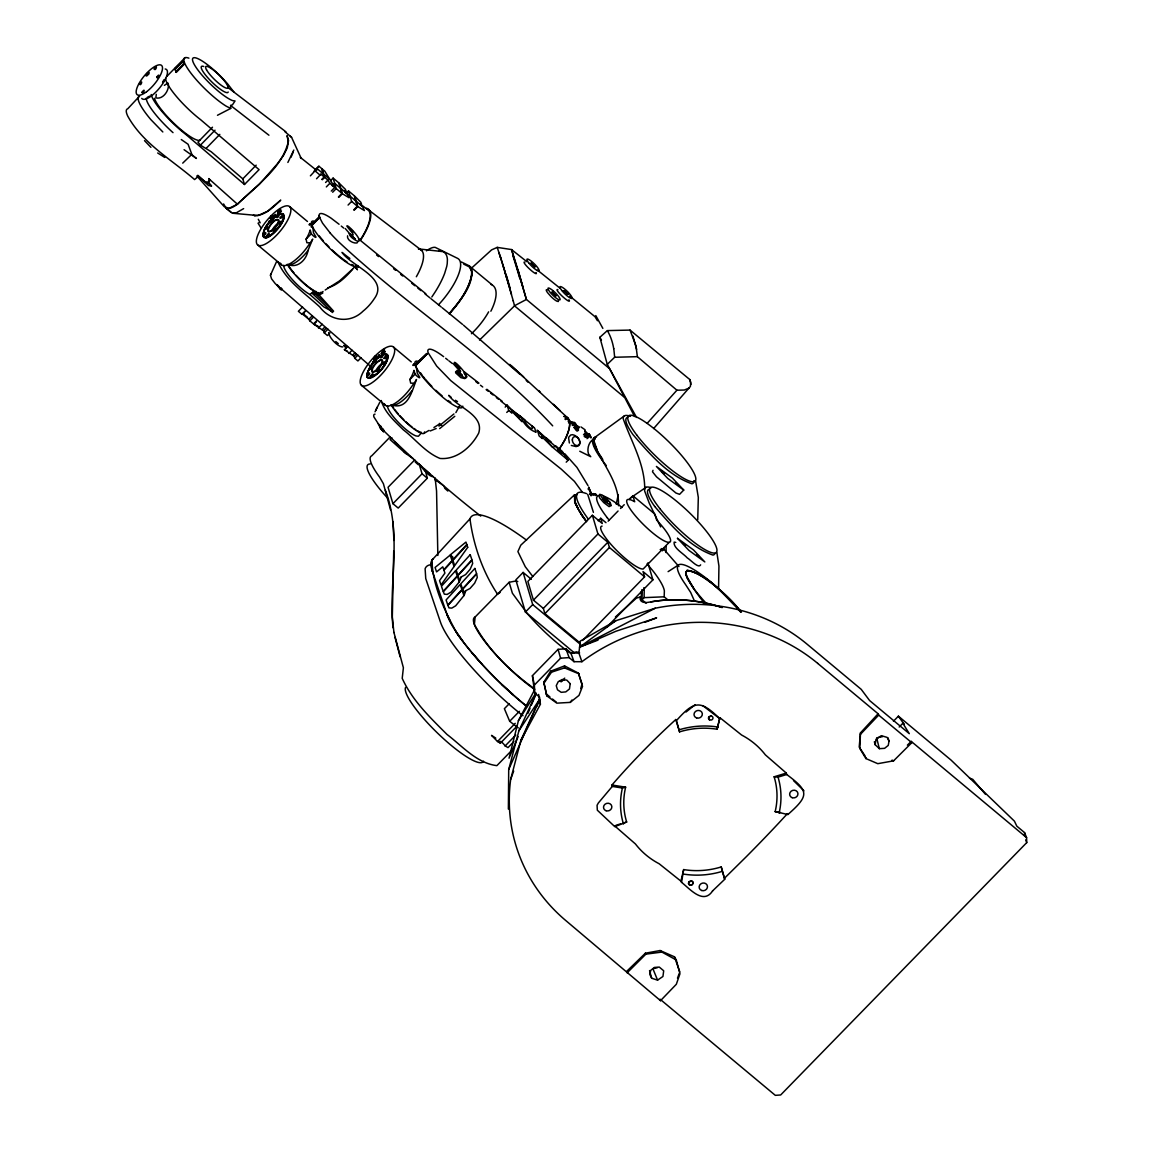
<?xml version="1.0" encoding="UTF-8"?>
<svg xmlns="http://www.w3.org/2000/svg" width="1153" height="1153" viewBox="0 0 1153 1153"><rect width="100%" height="100%" fill="white"/><g stroke="black" fill="none" stroke-linecap="round" stroke-linejoin="round"><path stroke-width="1.5" d="M573.963 427.576L575.967 428.181L575.39 428.757L574.425 427.1M578.302 509.006L574.871 501.339L574.9 496.006A66.139 13.764 44.3 0 1 577.076 494.478M393.894 540.454L393.014 521.588M374.711 356.594L374.711 356.407A24.948 8.532 -50.2 0 1 393.577 355.845A24.948 8.532 -50.2 0 1 364.117 386.053A24.948 8.532 -50.2 0 1 374.408 356.724C380.101 353.582 369.969 361.48 374.941 357.416M508.372 809.089L508.704 769.57L518.908 730.757L536.174 693.357M666.045 552.546L666.117 546.479M272.396 215.741L269.701 218.292L271.618 218.811L272.281 215.64L271.604 218.364C268.851 227.472 275.639 217.6 271.733 219.978A15.234 5.217 -50.2 0 0 266.199 227.083M575.39 428.757L575.895 427.244C580.564 431.049 576.399 431.698 574.425 427.763M546.825 695.85L543.798 682.201L550.529 671.233L564.566 665.901L578.417 673.15L582.524 686.424L578.993 695.403L570.202 702.393L556.798 703.157L546.825 695.85L543.798 682.201M270.825 216.288L271.056 217.11L270.897 216.015A24.948 8.532 -50.2 0 1 289.763 215.438A24.948 8.532 -50.2 0 1 260.304 245.661A24.948 8.532 -50.2 0 1 270.609 216.317L270.897 216.015M459.355 406.274L455.882 412.587M668.264 600.223L664.171 596.807L664.373 590.869A54.566 11.357 44.3 0 0 661.894 584.225A52.116 10.853 44.3 0 0 653.232 571.254L647.049 563.831M907.382 745.126L911.216 741.379L911.778 742.705L893.589 760.836L877.793 763.675L865.86 758.544L859.835 748.47L860.484 732.861L878.11 713.779L817.693 663.379M393.721 551.163L392.308 617.331L393.951 632.593M280.438 209.37L278.536 211.878L280.554 209.471L278.349 211.013L277.556 213.91L279.747 212.44L279.948 210.711L278.493 211.835L280.006 210.754L280.02 211.936M379.596 360.572L381.874 360.024L382.565 361.566A7.624 2.609 -50.2 0 1 381.412 364.679M712.626 890.88C703.344 905.177 689.653 888.632 681.553 882.348L683.657 869.578A77.121 70.679 -16.6 0 0 721.23 866.941L724.704 879.307L712.482 891.01M543.784 683.498L551.509 672.17L564.494 667.904L564.566 665.901M279.487 211.633L278.363 213.118L279.257 211.489M383.3 352.04L382.205 353.567L383.185 351.924M383.243 353.25C384.943 346.75 382.652 355.528 381.283 353.697C390.507 341.173 376.483 358.669 383.257 353.121M279.343 214.083C271.431 218.666 263.129 226.579 263.187 236.221L263.979 237.042C271.416 237.244 276.461 229.418 280.482 224.057A14.412 4.929 -50.2 0 0 283.321 217.672L282.889 214.098C275.293 212.311 256.773 232.632 265.81 237.792C272.252 237.403 292.415 214.559 280.064 213.809M697.738 519.758L698.314 497.447L695.619 481.075M718.564 589.01L718.939 566.051L716.878 552.575M641.356 591.475L641.27 598.003L640.102 597.038L636.398 598.119L615.399 616.999M688.644 882.506L688.557 883.501A2.306 2.119 -16.6 0 0 690.561 885.187L692.449 884.452L693.039 882.636A2.306 2.119 -16.6 0 0 690.978 880.95L689.148 881.699L688.543 883.4A2.292 2.104 -16.6 0 0 692.449 884.452M860.484 732.861L859.201 747.058L865.154 756.08M380.85 427.417L379.741 425.371M587.425 435.128C588.65 433.197 591.417 437.967 588.52 436.036M517.783 581.53L516.14 580.939L509.136 582.279L475.151 616.985L474.387 624.436C488.656 650.407 510.577 671.695 534.531 688.788M817.765 663.436A183.99 168.597 -16.6 0 0 581.905 661.707L578.907 653.117L580.276 641.097L615.918 620.674L655.279 608.207A178.456 163.539 -16.6 0 1 807.042 644.152L861.233 689.364L869.621 700.563L909.313 733.683L902.842 723.262L899.181 727.024M603.552 498.211L604.057 499.825L605.901 499.451L607.559 501.526L603.552 498.211L602.543 499.09M875.213 744.752L875.949 739.347L881.31 735.686L887.161 737.401L889.021 741.163L888.242 745.414L884.582 748.34L879.335 748.672L875.213 744.752L874.349 741.739M610.413 505.85L609.101 506.628L603.797 502.636L599.632 497.909L598.811 495.286L596.778 496.972A49.968 10.377 44.3 0 0 607.4 517.913M387.812 357.214C386.183 374.004 352.602 391.112 373.947 361.956M618.239 494.695L616.264 504.221M683.743 490.054L672.401 478.063L656.403 466.446L667.746 478.437L683.743 490.054L679.578 494.334L675.975 493.037L656.518 476.823L652.483 471.779L653.016 470.309M681.553 882.348L680.933 881.151L683.657 869.578M611.955 785.006L625.632 787.182A77.121 70.679 -16.6 0 0 626.67 822.031L614.794 826.643L597.326 810.199L597.067 805.298L598.335 803.007L612.286 786.418L611.955 785.006A761.6 697.911 -16.6 0 1 675.802 719.515L679.564 731.867A77.121 70.679 -16.6 0 1 717.137 729.244L719.861 717.656L741.624 735.037A79.485 72.841 -16.6 0 1 765.361 754.855L786.303 773.086L786.706 774.499C808.685 790.9 809.766 795.296 787.888 814.522L775.162 811.626A77.121 70.679 -16.6 0 0 774.124 776.791L786.303 773.086M717.137 729.244L719.861 717.656M534.199 690.561L518.403 720.697L509.049 758.184L518.129 736.594M375.402 358.77L375.82 360.327L376.094 356.046M375.446 359.131L376.195 356.133M147.267 97.342L149.789 96.103M626.699 971.359L645.392 953.2L660.107 950.533L674.447 956.803L676.292 959.988L679.953 973.781L676.335 984.273L660.525 1000.674L566.426 921.088A183.99 168.597 -16.6 0 1 510.678 779.342L520.868 740.385L539.417 699.511L538.61 694.437M287.875 162.458L293.813 150.063M636.571 417.458L607.256 364.362L599.863 337.296L607.357 330.594L630.042 330.089L689.753 379.524L690.733 382.162L690.388 386.457L653.636 428.541M660.208 549.592L662.355 550.586L663.825 548.482M580.694 688.615L582.049 683.945L578.417 673.15M308.024 250.432C306.669 259.382 297.878 268.62 288.365 264.599A20.567 7.033 -50.2 0 0 308.024 250.432L312.708 239.089L310.388 242.851M414.201 383.257L416.507 379.481C412.298 389.829 408.58 409.084 393.259 405.424M865.86 758.544L866.148 757.579M357.704 241.928L357.012 242.966C353.149 243.715 346.549 239.824 347.543 235.817M382.479 351.708L383.618 350.627L382.637 351.55M466.374 377.362L464.789 378.602L460.854 377.636L455.781 372.967A7.84 2.32 49.4 0 1 455.723 371.525L458.822 372.462M369.335 365.27L275.322 283.71L271.56 278.839L270.451 275.236L276.59 261.529M510.678 779.342L513.676 771.026M537.024 706.169L539.417 699.511L540.397 704.252L520.868 740.385M677.488 978.162L679.232 973.492M479.547 340.049L514.526 305.862L513.2 300.688M527.901 713.361L529.991 708.374M531.389 705.059L535.583 695.086M270.451 275.236L270.955 274.039M162.587 82.439L164.173 79.903M290.988 157.24L293.323 151.879M508.704 769.57L539.417 699.511L518.908 730.757M382.955 351.593L383.92 351.161M377.175 407.211L375.676 410.497L379.697 402.44M375.042 411.808L376.065 409.661M421.148 433.254L418.409 436.252L415.959 435.92A22.094 5.116 44.8 0 1 399.14 423.18A22.094 5.116 44.8 0 1 387.639 407.081A22.094 4.064 43.7 0 1 387.365 405.827M280.237 211.374C277.282 217.369 276.648 210.048 280.554 209.471M156.289 94.344L155.857 97.861C163.077 99.879 169.866 89.934 168.179 83.347M662.355 550.586L662.845 549.678M518.403 720.697L535.842 693.025M163.236 81.258L164 80.133M279.314 222.529C277.397 227.588 284.128 218.263 279.314 222.529A7.624 2.609 -50.2 0 0 271.733 230.917M431.827 296.984L435.07 292.098A56.656 19.385 -50.2 0 0 439.97 283.681L440.518 282.629A56.526 19.342 -50.2 0 0 444.727 273.16L446.672 266.674A57.246 19.587 -50.2 0 0 447.234 263.504L447.407 259.872A56.526 19.342 -50.2 0 0 444.972 253.011L444.885 252.925A56.973 19.486 -50.2 0 0 443.083 251.657L418.366 248.875A43.655 14.931 -50.2 0 1 416.334 276.749M355.556 265.723C348.033 274.875 339.357 284.445 327.697 287.904M588.808 435.748L590.884 437.693M570.202 702.393L571.931 700.044M449.54 313.4C459.586 300.76 474.229 285.785 471.462 268.217L469.04 265.738L461.301 261.933M162.832 131.961L150.884 119.653A42.43 8.82 44.3 0 1 139.628 96.059L127.767 108.757A42.041 8.748 44.3 0 0 127.767 116.165C143.015 143.736 171.466 159.518 194.583 179.565L198.532 176.193L207.338 183.529L210.177 180.185L208.707 178.6L237.475 204.24C256.283 185.287 282.471 168.151 288.567 140.637L287.083 135.578L288.279 142.035L287.27 147.887L283.508 155.468L277.253 163.942L259.483 184.206L236.884 204.528A23.622 8.085 -50.2 0 1 226.103 208.16L223.596 203.951M323.056 291.493L318.804 294.303L314.726 293.539L313.068 292.04L309.912 294.491A22.094 5.131 44.8 0 1 293.842 281.231A22.094 5.131 44.8 0 1 283.825 266.674A22.094 4.064 43.7 0 1 283.552 265.435M586.243 434.292C582.856 427.403 585.508 432.044 590.797 436.511A3.055 0.764 42.3 0 1 591.186 437.275L591.186 437.463A3.43 0.85 43.4 0 1 590.884 437.693M321.802 179.364L324.166 176.942L320.88 174.204L320.087 175.112L315.129 170.975L317.017 168.698L310.388 175.832M314.582 170.875L318.891 166.234L321.629 168.511L323.157 173.627M689.09 388.057L684.32 390.031L676.912 390.218L647.136 423.382M449.641 313.486C460.249 301.855 469.675 288.192 472.298 272.396L469.04 265.738L492.014 284.733M319.338 216.778L319.756 217.441L312.16 225.224L311.584 224.302L319.338 216.778L319.15 215.77M358.093 266.228A32.183 6.702 44.3 0 1 335.119 253.343A32.183 6.702 44.3 0 1 311.757 224.893L319.756 217.441M586.286 435.416L587.742 433.831M461.906 589.601L447.811 605.051L446.081 599.964L460.177 584.513L461.906 589.601L464.702 591.748M526.561 540.152A125.807 26.159 44.3 0 0 469.963 518.85L431.971 560.099C432.534 586.387 445.101 611.782 457.655 634.568C477.414 661.073 500.388 685.098 526.2 705.766M576.817 426.639L575.866 427.648L573.286 424.866L574.194 424.088L576.586 425.817L576.817 426.639L574.194 424.088M374.667 361.134L381.672 355.038L384.871 353.957L387.077 355.095C386.673 364.824 377.622 376.31 367.793 377.449L367 376.627C367.331 367.13 377.247 353.697 387.307 354.591A15.003 4.972 -52.5 0 1 387.768 357.243M564.97 418.971L566.512 417.804L569.222 420.369L568.184 421.436M860.455 734.317L878.687 715.105L878.11 713.779M332.323 185.604L334.629 183.212L333.102 178.095L330.738 180.517M352.371 269.269L339.688 280.799L325.189 290.008M586.992 438.673L588.434 437.347L587.079 435.92L585.854 437.16M646.141 603.235L642.005 599.791L644.08 597.643L664.171 596.807M166.897 76.329L185.1 57.65M174.838 68.632L183.226 61.023L184.206 64.28L176.308 72.38L174.838 68.632L176.308 72.38M175.328 69.122L183.226 61.023M175.789 71.846L183.601 63.847L182.635 60.633M212.498 127.205L197.941 142.136L200.449 145.148L211.172 151.735L242.807 178.859L244.494 184.494L259.079 169.635L200.622 119.696A36.637 7.624 44.3 0 1 165.585 78.375M200.449 145.148L215.02 130.203M206.459 148.06L219.819 134.368M242.807 178.859L256.168 165.167M314.164 171.091L318.891 166.234M271.142 216.822L272.281 215.64M272.8 217.888L273.52 215.712L275.538 214.444L274.818 216.634L272.742 217.845L273.881 216.778M268.808 221.39L270.508 220.237M274.63 216.015L275.711 214.905M316.542 178.758L320.88 174.204M322.278 179.753L324.642 177.331L323.748 174.305M325.578 182.505L327.942 180.084L324.642 177.331M326.328 186.916L329.873 183.284L327.942 180.084M331.286 191.052L334.831 187.42L329.873 179.421L323.662 174.06L322.148 168.943L324.771 171.148L329.614 179.032M332.684 192.22L336.229 188.588L334.701 183.442L332.381 185.792M309.177 224.532L309.955 223.725L311.959 225.426L311.339 226.838L311.959 225.426M309.35 225.123L309.955 223.725M338.406 196.99L341.951 193.358L340.423 188.213L334.629 183.212M311.987 224.648L319.583 216.85M338.809 197.336L342.369 193.704L340.827 188.559M346.131 193.358L348.494 190.937L354.216 195.707L355.744 200.824M306.093 239.103L311.31 233.756L310.171 229.966A24.948 8.532 -50.2 0 1 306.093 239.103L306.857 242.735L310.071 242.851A24.948 8.532 -50.2 0 1 292.545 262.048A24.948 8.532 -50.2 0 1 280.525 263.23M348.076 205.061L351.622 201.429L350.094 196.284M353.798 209.832L357.344 206.2L355.816 201.054L350.022 196.053L348.494 190.937M354.202 210.177L357.761 206.546L356.219 201.4M282.038 288.87L281.188 289.749L276.778 284.877L280.165 288.783L281.116 287.803M302.547 307.029L298.382 311.296L302.057 314.365L305.646 310.849M302.057 314.365L305.185 311.166M316.657 320.736L313.53 323.935L309.854 320.865L308.831 319.309L311.959 316.109M309.854 320.865L312.967 317.666M329.888 333.044L327.452 335.537L324.267 332.886L323.662 330.853L313.947 324.281L316.455 321.716M318.459 328.043L322.163 324.238M322.249 329.672L324.569 327.293M323.662 330.853L325.968 328.475M324.267 332.886L327.928 329.124M361.033 357.761L357.92 360.961L354.735 358.295L354.13 356.263L344.416 349.705L347.543 346.491M348.927 353.452L352.04 350.253M352.717 355.095L354.807 352.962M354.13 356.263L356.205 354.13M354.735 358.295L357.862 355.095M377.507 356.724L376.426 357.834L379.395 354.893L377.809 357.747M378.256 355.96L379.337 354.85M374.321 360.63L372.693 362.201L374.264 360.586M377.694 357.185L376.426 357.834M412.976 364.924L413.754 364.132L416.031 366.323L413.754 364.132M413.149 365.515L414.028 364.622M416.925 363.671L426.869 353.481L415.051 364.434L415.858 365.53L427.057 354.043L415.239 365.011L416.521 367.922A32.601 6.788 44.3 0 0 438.327 393.332L442.983 397.439A32.947 6.86 44.3 0 0 462.757 406.144M409.891 379.51L415.109 374.149L413.985 370.358A24.977 8.547 -50.2 0 1 409.891 379.51L410.67 383.142L413.884 383.243A24.948 8.532 -50.2 0 1 396.344 402.44A24.948 8.532 -50.2 0 1 384.324 403.636M382.551 430.631L382.839 429.147L383.358 429.795C382.407 431.496 378.371 426.696 380.216 425.659L380.879 426.581M379.726 426.97L380.548 426.134L381.211 427.057M384.122 430.631L383.488 431.698L380.346 427.561L381.139 426.74M381.095 428.801L381.902 427.965M381.614 429.449L382.508 428.671M383.963 430.386L383.488 431.698M390.118 436.973L371.756 455.795A53.269 11.083 44.3 0 0 379.582 477.083L383.43 483.756L390.507 509.813M391.876 437.736L390.074 439.581L404.775 452.682L402.873 449.699M414.749 459.917L388.042 487.301L392.928 503.674L398.203 508.069L427.331 478.192L425.241 470.15M392.928 503.674L422.056 473.797L419.13 463.967M505.173 407.139L507.133 405.121L512.379 410.987L520.594 416.42L518.648 418.409M506.758 412.443L508.718 410.425L507.133 405.121M571.239 422.675L571.902 421.998L576.37 425.198L575.419 426.163L571.412 423.237L571.902 421.998M573.92 422.315L574.007 423.944L573.92 422.315L575.722 424.03L574.943 424.736M575.621 426.812L576.586 425.817M577.379 425.659L576.399 426.653L577.869 428.195L578.965 427.057L576.37 425.198M576.529 427.086L577.552 426.048M576.053 428.253L576.947 427.331L578.143 428.181L577.797 426.682L576.687 427.705L578.057 428.844L578.965 427.057M577.033 429.579L576.759 430.862M578.561 430.011L577.812 430.775L575.174 427.994M583.504 434.796L584.744 433.528L587.079 435.92M584.225 436.497L585.767 435.157L584.744 433.528M584.629 436.31L586.128 434.926M585.306 436.007L586.646 434.623M585.191 437.463L586.69 436.151L588.044 437.592M566.209 462.18L568.098 460.249L562.304 451.414L555.616 445.793L552.993 447.566L568.098 460.249M590.567 491.985C591.143 494.94 585.911 479.489 590.567 491.985A43.511 14.888 -50.2 0 0 588.16 488.872M592.584 494.277L593.247 493.599L595.481 495.214M595.352 495.559L595.265 493.916L596.706 495.127M531.36 579.296L523.116 572.421L515.823 579.887L525.408 612.041L574.266 652.8M598.22 520.81L600.699 518.274L602.27 523.534L592.368 515.276L527.858 581.443L533.435 600.151L543.337 608.395L544.908 613.655L580.089 643.014M608.135 521.185L618.051 511.024M620.53 508.487L624.249 504.668M629.192 499.595L632.911 495.776L654.904 514.123L656.677 520.104A30.093 6.255 44.3 0 1 667.472 542.169A30.093 6.255 44.3 0 1 634.28 514.483A30.093 6.255 44.3 0 1 634.698 501.757L632.911 495.776M533.435 600.151L597.946 533.983L592.368 515.276M525.408 612.041L532.7 604.576L523.116 572.421M543.337 608.395L607.847 542.241L597.946 533.983M544.908 613.655L609.418 547.502L607.847 542.241M540.397 704.252L539.546 697.075L534.646 692.982L532.412 675.672L558.081 649.341L565.921 648.793L570.793 652.857L574.035 661.692L581.948 661.707M509.237 703.705L504.38 708.691L509.684 721.274A101.853 21.186 44.3 0 0 518.331 727.932M669.158 542.342L643.143 569.02A30.093 6.255 44.3 0 1 614.794 548.54A30.093 6.255 44.3 0 1 602.068 526.114M534.646 692.982L534.401 685.041L560.574 658.204L569.135 657.599L574.035 661.692M582.568 640.463L644.599 576.846L643.028 571.585L652.915 579.844L607.026 626.915M509.684 721.274L519.383 711.315M495.819 738.136L491.538 735.369L497.519 741.509L515.232 723.335M497.519 741.509L500.388 743.166L516.919 726.217M561.064 681.913L564.739 678.123M500.575 741.336A4.194 0.865 44.3 0 1 504.625 745.213L505.144 745.933L515.78 735.037M513.921 741.538L508.026 747.591L505.144 745.933M512.883 749.219L496.871 765.65C476.636 763.113 462.396 746.135 446.989 734.432C430.083 717.512 412.226 700.462 402.21 678.353L403.391 667.774L393.908 632.377M893.445 721.259L898.403 716.172L951.038 760.072L1014.424 821.152L1016.816 826.153L1024.556 832.596L1026.588 837.64L1026.732 842.612L780.667 1094.975L775.32 1095.35L660.078 999.219L660.525 1000.674M627.131 972.829L645.867 954.151L661.908 952.075L676.292 959.988M568.544 422.935L569.553 421.94L573.661 424.895L568.905 419.706A42.906 14.672 -50.2 0 0 565.662 416.824L564.076 416.507M572.277 425.5L573.545 424.261M589.774 493.902L590.783 492.907L590.25 491.322A42.906 14.672 -50.2 0 0 588.361 489.074M589.889 494.551L590.898 493.556L593.247 495.242M724.632 878.096L746.034 856.967A1518.66 1391.657 -16.6 0 0 778.837 822.968L787.513 813.6L787.888 814.522M182.722 163.135L191.657 154.502L196.414 158.465L184.076 149.688M565.446 419.591L566.685 418.38L566.181 417.674M607.256 364.362L614.635 357.271L637.364 356.666L676.912 390.218M577.076 494.651L574.439 494.882L520.767 545.196L517.899 551.581L525.292 566.757L532.845 576.529M574.972 423.036L573.603 422.632M576.111 428.786L576.961 427.994M596.317 494.651L594.948 494.248M164.36 85.38L167.718 83.131M470.482 269.081L491.61 249.87L497.217 247.376L511.528 249.567L526.849 261.673M679.564 731.867L676.422 720.639C694.596 700.058 700.635 700.116 719.933 718.809L702.768 705.607M686.035 712.021L695.158 704.685M450.189 555.097L435.085 567.463L436.583 571.888L442.781 566.829L443.775 569.769L452.062 560.646L450.189 555.097L453.014 557.259M439.682 428.599L454.786 416.305M438.947 426.106L453.922 413.97M593.925 438.039L624.104 416.089M217.47 115.271L230.686 108.44L230.629 105.485L232.488 104.779L235.053 100.945L232.733 100.642A30.468 6.341 44.3 0 1 201.645 74.714A30.468 6.341 44.3 0 1 196.716 58.183A30.468 6.341 44.3 0 1 227.804 84.111L234.059 92.254M243.643 208.621L236.423 212.757L232.603 213.247L257.984 215.553L267.482 211.302L280.741 200.118C273.405 206.92 265.19 215.741 254.467 215.654M615.918 620.674L579.584 647.121L598.003 640.131M608.986 503.4L610.168 502.549L607.328 499.292L602.255 495.041L599.675 494.306L604.821 501.555L611.292 505.677L610.168 502.549M630.302 498.067L645.911 487.388M304.046 313.025L303.095 313.659L307.577 317.406M657.57 980.122L662.932 976.49L663.696 970.783L659.285 967.079L654.342 967.453L650.681 970.379L649.903 974.631L651.704 978.263L657.57 980.122L652.929 968.808L657.426 967.655M689.148 881.699L691.973 881.209A2.292 2.104 -16.6 0 1 692.953 883.645M668.106 571.643L678.382 565.042M322.826 293.035L319.107 295.038L318.804 294.303M433.917 427.504L438.774 424.463M469.963 518.85C473.407 545.038 482.66 571.744 497.419 593.982L499.033 592.988M595.107 438.154C590.019 444.885 599.805 453.691 602.803 459.6M258.877 222.745L258.07 223.221L260.837 227.645M424.145 433.24L429.002 430.415M497.419 593.982L500.085 592.455M514.598 305.689L526.417 299.463L609.577 368.686L634.654 416.564M655.279 608.207L579.584 647.121L615.918 631.253L656.605 617.864L644.887 622.317M208.506 181.007L210.177 180.185M237.475 204.24L229 208.347L224.215 206.646L196.803 175.962M374.999 371.525L372.39 371.871L372.39 369.104A7.624 2.609 -50.2 0 1 377.348 362.244A7.624 2.58 -50 0 1 379.596 360.601M436.18 428.527L430.199 430.963M616.005 825.26L620.573 823.876M623.614 822.954L626.67 822.031M774.124 776.791L778.03 777.136L786.706 774.499M459.485 372.563L459.326 370.473L453.288 363.786M559.407 681.322L563.932 680.126M571.6 653.16L576.543 651.849L579.628 652.929M612.286 786.418L622.404 788.032L625.632 787.182M882.708 736.58L876.669 737.862L879.335 748.672M710.94 715.97L709.037 716.705L708.446 718.506L709.527 719.933L711.531 719.991A2.292 2.09 -16.6 0 0 712.929 717.642A2.306 2.104 -16.6 0 0 710.94 715.97L708.533 717.512L709.527 719.933M607.559 501.526L605.988 501.786L605.901 499.451L604.244 498.182M721.764 607.4C698.401 599.791 673.222 597.614 649.009 602.197C645.118 603.019 639.31 602.817 640.102 597.038M650.782 601.924C674.591 597.571 699.367 599.978 722.268 607.573M271.056 217.11L270.609 216.317M594.991 439.091L593.334 439.221C588.722 442.103 586.877 448.892 588.491 453.936L590.754 456.703L579.743 451.227M438.716 250.835L440.489 250.922M570.793 652.857L578.907 653.117M208.635 182.448L211.503 185.993L208.448 185.518L197.768 175.27M775.162 811.626L780.451 812.476M675.759 542.429L674.159 542.126C673.093 548.021 683.354 553.426 687.303 557.937C690.503 559.695 698.574 569.005 700.649 564.855M284.834 131.615L291.565 137.308L301.236 158.465L300.313 157.356L316.729 170.471M373.5 358.698L375.431 359.217L375.719 360.428M373.615 358.785L375.431 359.217M253.415 215.251L255.116 215.712M271.719 220.05L271.604 218.364M969.529 778.16L972.728 779.313L985.527 794.403M564.494 667.904L578.936 673.813M332.972 311.858L323.907 306.986L309.912 294.491M661.274 548.569L663.523 549.549M313.947 324.281L317.925 326.068M344.416 349.705L347.067 350.887M892.033 760.115L893.589 760.836M520.594 416.42L515.29 413.898L522.179 421.724L512.696 412.226L511.283 411.044L511.889 413.091L508.718 410.425M413.206 458.721L405.179 453.043L407.73 454.325M442.781 485.053L434.753 479.389L437.304 480.671M463.679 264.109L468.464 266.458A42.128 14.412 -50.2 0 1 449.108 313.731M230.686 108.44L226.291 106.22A36.637 7.624 44.3 0 1 191.643 74.109A36.637 7.624 44.3 0 1 188.905 58.154M571.326 445.433L576.068 446.571L578.475 445.822L579.786 444.049C580.42 439.697 576.803 435.416 572.58 434.681L570.663 435.027L568.544 437.52L569.366 442.997M345.237 228.539L350.036 234.045M311.541 225.037L312.694 227.04M429.651 473.768L424.088 468.81M157.687 152.989L164.778 157.457M575.938 429.882L577.004 430.617M580.968 426.927L585.119 429.824M181.28 139.542L188.098 144.269L191.946 154.646M574.655 423.266L575.722 424.03M596.533 495.257L595.265 493.916M378.213 423.727L381.931 428.613M577.797 426.682L579.195 427.691M590.783 492.907L593.132 494.594M227.775 87.397L285.944 131.846M443.617 356.652L441.613 355.167A31.664 6.587 44.3 0 0 428.109 352.717L436.67 366.077L450.737 380.591L561.266 469.17L574.425 481.377L582.164 492M480.743 516.097C446.038 488.987 412.933 459.586 381.629 428.657M421.839 250.547L366.467 208.289A41.191 14.095 -50.2 0 1 360.413 240.271M345.266 192.436L348.12 194.641M360.961 204.528L368.095 210.019A40.312 13.793 -50.2 0 1 360.341 239.824M464.313 371.828L478.956 383.142M475.93 381.715L478.192 383.473M480.47 385.232L482.732 386.99M268.923 135.218L230.629 105.485M448.935 360.875L452.279 363.454M486.148 389.628L488.425 391.386M490.688 393.159L492.965 394.931M486.84 389.267L502.261 401.345M496.381 397.583L498.658 399.356M500.935 401.143L510.03 408.292M439.322 423.41L441.657 425.255M511.154 409.185L533.781 427.359M445.663 358.28L447.854 360.01M680.933 881.151L659.17 863.77A79.485 72.841 -16.6 0 1 635.433 843.967L614.491 825.721M537.457 270.105L560.07 288.25M400.667 274.385L402.685 275.999M411.78 283.292L414.821 285.728M417.862 288.164L420.903 290.614M393.605 268.721L395.623 270.335M424.953 293.856L430.026 297.935M431.035 298.757L441.167 306.943M569.712 296.033L595.006 316.7L597.47 320.75M376.555 254.972L378.559 256.586M358.54 238.916L425.861 293.784M442.19 307.765L448.258 312.694M449.281 313.53L462.425 324.296M342.369 193.704L349.071 197.739L347.168 193.834L340.755 188.328L339.227 183.212L345.338 189.294L346.131 191.225L344.502 190.922L346.765 193.329M357.761 206.546L364.42 210.581L362.575 206.69L356.162 201.17L354.62 196.039L360.817 202.251L361.509 204.11L359.895 203.764L362.143 206.171M339.068 224.258L331.156 218.22A31.837 6.63 44.3 0 0 322.134 213.622A31.852 6.673 44.2 0 0 319.136 215.784M546.075 693.775L549.938 696.945M552.518 699.049L556.38 702.22M463.434 325.132L519.7 374.105M341.259 226.06L343.695 228.078M537.154 430.127L566.152 456.026M231.94 213.002L226.103 208.16L230.989 212.21M514.526 305.862L623.946 396.935M333.102 178.095L338.823 182.866L340.351 187.982M316.945 168.453L323.244 173.901L324.166 176.942M329.873 183.284L334.831 187.42M336.229 188.588L341.951 193.358M351.622 201.429L357.344 206.2M289.619 206.603L307.447 221.477M902.842 723.262L904.183 724.372L898.403 716.172M911.216 741.379L1026.588 837.64M878.687 715.105L911.778 742.705M600.699 518.274L605.974 522.669M393.418 346.995L411.261 361.883M319.107 295.038L333.621 311.18L314.985 293.539M281.361 264.686L257.652 244.926M609.418 547.502L644.599 576.846M343.969 345.338L346.217 347.212M335.782 341.547L338.29 343.637M302.533 314.048L308.831 319.309M361.466 385.318L385.16 405.078M422.056 473.797L427.331 478.192M532.7 604.576L580.795 644.7M271.517 219.719L273.175 221.088M290.325 136.241L291.565 137.308M310.229 224.215L312.232 225.93M660.107 950.533L661.908 952.075M244.494 184.494L186.065 134.627A36.637 7.624 44.3 0 1 151.173 94.532M211.503 185.993L206.834 181.843L207.338 183.529M511.096 365.616L567.896 418.107M394.614 442.118L397.886 445.029M415.195 461.964L418.28 464.717M447.854 491.048L444.755 488.296L444.136 486.278M501.915 684.579L513.272 694.769M509.756 364.406L523.635 376.916M538.696 390.564L539.964 391.717M793.509 780.595L803.958 790.814M705.607 602.63A46.25 9.613 44.3 0 1 693.904 588.722L686.078 575.347L685.732 572.609L687.318 570.259C709.628 575.549 725.568 596.087 740.774 612.128C725.612 588.131 652.829 537.284 704.224 602.976M566.685 418.38L569.395 420.96A43.511 14.888 -50.2 0 1 564.898 439.898L563.096 443.04A43.526 14.888 -50.2 0 1 559.464 448.647M553.498 404.299L560.171 410.699M550.529 671.233L551.509 672.17M572.104 422.531L576.947 427.331M526.215 380.432L528.045 382.263M564.783 453.749L576.947 467.397L587.958 485.543M277.844 285.295L278.651 286.131M586.848 433.586L587.915 434.695M144.514 140.637L150.913 147.339M585.176 435.531L586.113 436.526M281.188 289.749L279.66 288.106L280.165 288.783M735.182 605.455C720.942 592.44 706.861 573.545 686.957 570.447L685.66 573.055L687.202 578.215L693.904 588.722M552.705 425.846C489.031 357.156 408.421 307.029 340.135 243.225A31.852 6.673 44.2 0 1 329.989 232.834M343.983 345.669L346.275 348.235M663.566 548.9L678.944 566.555M741.48 611.955L737.992 607.977A56.036 11.66 44.3 0 0 687.404 566.181A56.036 11.66 44.3 0 0 685.502 584.485L690.661 592.426L694.495 601.088M330.061 232.848L322.566 223.192L319.511 217.355M472.254 652.872L481.579 663.797M382.032 429.968L382.753 430.833M382.839 429.147L383.56 430.026M381.009 428.008L373.918 416.968A25.28 5.246 44.3 0 1 374.062 414.547A25.207 5.232 44.4 0 1 375.028 414.172M463.982 373.024L466.259 376.541M607.372 517.899L609.231 520.219M260.189 222.803L258.272 219.257M380.346 427.561L380.807 428.152L379.409 426.48M586.603 521.675L582.366 516.285L574.742 502.622L574.439 494.882M654.745 506.527C671.089 525.249 689.047 546.652 712.943 555.083A46.235 9.613 44.3 0 0 714.889 553.541M500.388 743.166L499.869 742.446A4.194 0.865 44.3 0 1 499.292 741.48M455.637 630.922L462.742 640.967M380.274 426.077L380.778 426.826M579.354 510.894L586.142 521.098A66.139 13.764 44.3 0 1 574.871 501.339M357.257 265.536L358.194 267.136M599.863 337.296L601.448 340.164M675.802 719.515L676.422 720.639M350.959 235.241L351.434 236.192M431.669 562.534A123.04 25.597 44.3 0 0 432.951 572.983L447.22 615.125L450.001 620.689M597.009 449.584L593.853 440.633A57.146 11.371 45.6 0 1 595.207 437.895M630.042 330.089L635.98 345.943L637.364 356.666M645.392 953.2L645.867 954.151M660.655 526.921L649.254 503.155L644.7 491.149A49.665 10.334 44.3 0 1 651.243 487.748M1025.709 839.903L1026.732 842.612M420.413 465.279C423.007 469.53 429.954 477.227 433.11 476.578M565.921 648.793L569.135 657.599M674.447 956.803L679.809 971.936M277.887 261.717C286.16 281.029 304.752 293.093 319.698 306.871C330.234 321.053 350.051 324.022 363.065 311.151A55.041 53.917 20.8 0 0 374.163 298.886C389.728 277.959 351.189 266.257 342.037 252.392L344.833 254.654A32.342 5.952 43.7 0 0 349.863 258.445M632.954 336.071L636.615 349.373M497.217 247.376L500.561 257.58M587.713 494.349L593.42 512.35M416.147 366.323L417.256 373.096L419.735 377.319A3.805 0.793 44.3 0 1 418.308 377.161A3.805 0.793 44.3 0 1 415.109 374.149M518.057 270.206L511.528 249.567L526.417 299.463L518.057 270.206L523.073 287.515M721.23 866.941L724.704 879.307M888.041 737.862L889.021 741.163M503.501 267.15L513.287 301.005M328.648 332.554C329.412 338.679 338.852 347.384 342.758 346.923M271.546 218.796L271.921 220.021M647.856 562.837L652.915 579.844M509.136 582.279L512.379 593.204L527.382 613.684A57.362 11.934 44.3 0 0 570.922 653.506M374.711 356.407L374.941 357.214M375.114 359.073L375.518 360.442M374.408 356.724L374.653 357.531M504.625 270.897L507.205 279.631M558.398 300.472L558.34 301.509L557.058 301.25A8.388 1.701 44.2 0 1 554.031 299.276L553.109 298.512A8.936 1.802 44.2 0 1 550.73 296.292L547.718 292.848A8.95 1.715 44.4 0 1 546.551 291.06A8.475 1.6 44.6 0 1 546.263 290.052A8.388 1.557 43.8 0 1 547.416 289.907M558.081 649.341L560.574 658.204M649.543 970.567L651.704 978.263M385.376 490.299C402.253 534.56 388.619 582.034 393 627.751M395.018 637.393L400.134 656.85M689.753 379.524L690.935 384.482M381.211 400.495C384.698 412.515 394.73 421.292 403.334 429.824C415.57 439.264 425.529 452.552 440.028 458.447C456.703 459.946 471.39 447.119 478.711 433.067C484.39 414.878 457.395 407.571 448.719 395.32A33.106 6.096 43.7 0 0 450.996 397.093M532.412 675.672L534.401 685.041M435.128 478.063L436.555 491.005L437.852 555.443M313.011 228.582L313.443 232.69L315.922 236.913A3.805 0.793 44.3 0 1 314.495 236.769A3.805 0.793 44.3 0 1 311.31 233.756M431.986 571.196L430.934 563.284A123.746 25.741 44.3 0 1 433.355 558.614M613.785 348.581L614.635 356.998M644.729 489.059C644.772 463.794 631.383 441.93 623.269 418.928A49.68 10.334 44.3 0 1 630.518 416.392M575.895 427.244L575.967 428.181M1024.556 832.596L1024.642 835.666M644.08 597.643L644.239 590.077A35.945 7.48 44.3 0 0 643.864 587.641M642.005 599.791L642.163 592.21A35.945 7.48 44.3 0 0 641.789 589.774M618.469 505.72C619.608 481.248 600.799 463.045 593.449 441.224A56.122 11.17 45.7 0 1 596.49 436.987M590.898 493.542A42.906 14.672 -50.2 0 1 591.028 495.228M173.008 132.638A36.637 7.624 44.3 0 1 146.229 98.221M228.193 92.038A18.534 3.848 44.3 0 1 209.875 79.989A18.534 3.848 44.3 0 1 203.764 66.499M199.916 140.248A31.996 6.659 44.3 0 1 175.962 125.245A31.996 6.659 44.3 0 1 154.444 98.308M483.511 761.182A53.787 11.184 44.3 0 1 439.509 734.98A53.787 11.184 44.3 0 1 405.568 687.433M387.538 498.024A49.637 10.319 44.3 0 1 370.113 463.996M165.21 68.978A19.039 6.514 -50.2 0 1 160.036 87.397A19.039 6.514 -50.2 0 1 141.733 98.38M426.437 250.821A21.792 7.451 -50.2 0 1 435.171 247.362L457.554 258.344A41.364 14.153 -50.2 0 1 438.544 304.752M488.627 311.843A42.992 18.621 -47.7 0 1 471.462 333.721M491.077 284.445A43.065 17.295 -49.5 0 1 490.861 311.209M500.301 256.499A446.672 10.708 76.5 0 1 511.485 294.26M512.854 255.663A445.807 12.957 77.2 0 1 519.859 278.68M498.86 252.377A447.335 10.492 76.5 0 1 503.587 267.525M506.498 275.812A447.566 10.564 76.5 0 1 510.202 288.581M568.89 299.737A8.402 1.283 43 0 1 562.794 296.739A8.402 1.283 43 0 1 557.922 289.734M536.102 272.555A8.402 1.312 43.1 0 1 529.558 269.024A8.402 1.312 43.1 0 1 524.903 262.192M595.784 315.591A494.478 38.337 63.2 0 1 602.846 328.374M607.472 330.81A343.839 128.329 -33.6 0 1 613.699 348.638M475.151 616.985A57.391 11.934 44.3 0 0 474.373 624.436A57.391 11.948 44.3 0 0 534.747 689.523M526.878 706.53A89.516 18.621 44.3 0 1 447.22 615.125M522.972 715.739A89.516 18.621 44.3 0 1 440.446 622.072L425.745 578.59L425.111 568.789A123.04 25.597 44.3 0 1 430.588 564.797M588.217 518.965A66.139 13.764 44.3 0 1 586.589 493.671M603.048 495.876A49.968 10.377 44.3 0 1 622.072 507.45M273.477 229.418A7.624 2.609 -50.2 0 1 268.808 228.164A7.624 2.609 -50.2 0 1 277.787 219.574A7.624 2.609 -50.2 0 1 274.27 228.669M353.495 265.147A30.007 6.241 44.3 0 1 351.651 264.484M346.995 261.933A30.007 6.241 44.3 0 1 341.36 257.926M340.366 257.133A30.007 6.241 44.3 0 1 332.078 249.927M329.009 246.929A30.007 6.241 44.3 0 1 326.068 243.888M323.301 240.833A30.007 6.241 44.3 0 1 319.237 235.933M320.649 292.3A23.709 4.929 44.3 0 1 305.891 285.18A23.709 4.929 44.3 0 1 287.284 264.296M316.527 291.709A22.094 4.598 44.3 0 1 315.201 291.161M313.688 290.354A22.094 4.598 44.3 0 1 296.047 275.322M294.246 273.304A22.094 4.598 44.3 0 1 288.063 264.57M281.404 213.608A15.234 5.217 -50.2 0 1 281.418 223.725A15.234 5.217 -50.2 0 1 267.294 237.489A15.234 5.217 -50.2 0 1 264.585 229.995M272.007 219.733A15.234 5.217 -50.2 0 1 277.124 215.452M563.961 416.42A43.511 14.888 -50.2 0 1 569.222 420.369M312.059 293.237A179.652 42.157 45 0 1 332.482 312.535M319.323 293.712A23.709 4.929 44.3 0 1 314.74 293.539M318.17 292.559A22.094 4.598 44.3 0 1 313.083 292.04M311.584 224.302A32.183 6.702 44.3 0 1 313.472 220.987M559.277 448.848A42.949 14.686 -50.2 0 0 564.783 439.942A42.906 14.672 -50.2 0 0 569.553 421.926M606.319 465.581A55.748 11.602 44.3 0 1 594.4 438.255M693.919 480.642A46.624 9.7 44.3 0 1 691.886 483.784C667.717 475.324 649.528 453.633 633.04 434.695A46.624 9.7 44.3 0 1 627.736 417.372M778.03 777.136A80.753 74.008 -16.6 0 1 779.097 813.11M722.297 871.365A80.753 74.008 -16.6 0 1 683.484 874.089M623.47 824.02A80.753 74.008 -16.6 0 1 622.404 788.032M679.203 729.777A80.753 74.008 -16.6 0 1 718.002 727.053M654.717 506.484A46.235 9.613 44.3 0 1 649.413 489.218M415.066 364.449A32.601 6.788 44.3 0 1 417.271 361.105M457.51 401.59A33.106 6.096 43.7 0 1 455.435 400.264M590.74 492.576A43.511 14.888 -50.2 0 1 591.071 495.876M450.809 402.339A30.007 6.241 44.3 0 1 448.085 400.495M442.118 395.868A30.007 6.241 44.3 0 1 435.892 390.319M431.827 386.327A30.007 6.241 44.3 0 1 425.385 379.236M424.578 378.256A30.007 6.241 44.3 0 1 423.05 376.325M422.329 375.402A30.007 6.241 44.3 0 1 420.427 372.722M411.823 390.838A20.567 7.033 -50.2 0 1 393.216 405.179M424.506 431.928A23.709 4.929 44.3 0 1 410.727 426.437A23.709 4.929 44.3 0 1 391.083 404.703M421.421 432.404A22.094 4.598 44.3 0 1 417.487 430.761M415.801 429.723A22.094 4.598 44.3 0 1 413.97 428.469M412.025 427.028A22.094 4.598 44.3 0 1 405.842 421.753M403.781 419.778A22.094 4.598 44.3 0 1 399.846 415.714M398.059 413.696A22.094 4.598 44.3 0 1 394.96 409.834M393.692 408.061A22.094 4.598 44.3 0 1 391.876 404.962M378.4 357.747A15.234 5.217 -50.2 0 1 386.831 361.004A15.234 5.217 -50.2 0 1 369.551 378.285A15.234 5.217 -50.2 0 1 373.731 362.417M375.547 371.309A7.624 2.609 -50.2 0 1 382.047 363.454M380.879 365.573A7.624 2.609 -50.2 0 1 374.97 371.525M263.734 234.78C266.631 235.933 266.502 229.231 263.734 234.78M265.176 229.058C268.058 230.225 267.928 223.523 265.176 229.058M267.107 235.572C270.004 236.74 269.874 230.023 267.107 235.572M273.304 230.975C276.201 232.142 276.071 225.44 273.304 230.975M276.763 217.168C279.646 218.335 279.516 211.633 276.763 217.168M280.121 217.96C283.018 219.128 282.889 212.426 280.121 217.96M367.548 375.172C370.444 376.339 370.329 369.623 367.548 375.172M368.974 369.45C371.871 370.617 371.756 363.916 368.974 369.45M370.92 375.964C373.803 377.132 373.687 370.416 370.92 375.964M377.117 371.367C380 372.534 379.885 365.832 377.117 371.367M380.562 357.574C383.459 358.742 383.344 352.025 380.562 357.574M382.508 364.089C385.39 365.242 385.275 358.54 382.508 364.089M383.935 358.367C386.831 359.534 386.716 352.818 383.935 358.367M374.365 362.157C377.233 363.368 377.175 356.565 374.365 362.157M531.115 263.129L534.92 266.862L531.115 263.129M552.128 292.069L555.933 295.817L552.128 292.069M564.091 290.642L567.896 294.375L564.091 290.642M535.871 432.058C530.812 430.746 522.842 423.915 521.704 417.343L524.889 420.009C523.966 423.627 535.496 433.903 531.576 425.63L534.747 428.296L535.871 432.058M466.734 376.8L465.639 377.896A15.234 3.171 44.3 0 1 460.595 375.374A3.545 0.735 44.3 0 1 456.876 371.295L456.963 370.401L458.966 371.482A6.86 1.427 44.3 0 0 457.64 367.072L454.325 362.748A3.545 0.735 44.3 0 1 457.265 364.233A15.234 3.171 44.3 0 1 465.135 373.327L466.734 376.8M349.345 233.785L349.748 235.198A3.805 0.793 44.3 0 0 352.443 238.152L354.475 239.593A15.234 3.171 44.3 0 0 359.145 239.536A15.234 3.171 44.3 0 0 351.334 229.043L349.114 226.968A3.805 0.793 44.3 0 0 346.909 226.19L350.325 230.542A6.86 1.427 44.3 0 1 351.607 234.866L349.345 233.785M570.202 683.7L569.467 688.961L565.806 691.886L561.194 692.319L557.49 689.797L556.25 685.689L558.225 681.682L562.333 679.448L566.872 680.169L570.202 683.7M371.742 369.364L372.289 372.174C377.492 371.05 381.859 365.515 382.522 360.312L380.764 359.491L375.633 363.224A8.316 2.839 -50.2 0 0 372.419 367.778L371.742 369.364M267.914 229.058L268.116 231.609C273.506 231.378 277.988 225.008 278.738 219.949C274.371 217.355 269.543 225.411 267.914 229.058M677.488 538.321L688.831 550.312L704.829 561.929L693.501 549.938L677.488 538.321M458.015 366.092L460.177 368.196L458.015 366.092M460.191 373.399L462.353 375.518L460.191 373.399M280.626 211.46L280.482 212.238L281.462 210.927L280.683 211.503M384.439 351.852L384.28 352.645L385.275 351.334L384.497 351.896M139.513 84.054C140.882 87.109 143.606 78.015 139.513 84.054M141.978 92.326C143.347 95.382 146.071 86.288 141.978 92.326M154.228 68.964C155.597 72.019 158.321 62.925 154.228 68.964M156.693 77.237C158.062 80.292 160.786 71.198 156.693 77.237M461.142 576.976L459.816 580.925L458.015 575.578L472.053 560.185L472.672 563.514L470.165 569.236L465.567 574.612L461.142 576.976M465.783 590.682L464.443 594.631L462.641 589.298L476.693 573.891L477.284 577.379L474.632 583.202L469.992 588.506L465.783 590.682M699.136 556.841L696.945 554.795L699.136 556.841M685.401 545.369L683.196 543.322L685.401 545.369M459.298 581.905L451.169 592.022L447.162 594.415L444.337 594.17L443.3 591.72L457.381 576.284L459.298 581.905M463.938 595.611L455.651 605.815L451.803 608.107L448.978 607.876L447.926 605.411L462.036 589.961L463.938 595.611M454.066 566.527L441.022 585.018L439.538 580.608L444.928 573.099L443.934 570.159L452.207 561.079L454.066 566.527M467.714 547.315L454.686 565.633L452.898 560.329L466.922 544.965L467.714 547.315M148.506 74.268L147.152 75.651A2.292 0.778 -50.2 0 1 146.215 74.873A2.292 0.778 -50.2 0 1 148.651 72.38A2.292 0.778 -50.2 0 1 148.506 74.268M678.108 485.009L675.788 482.862L678.108 485.009M664.373 473.537L662.053 471.404L664.373 473.537M466.763 544.504L452.74 559.882L450.881 554.348L465.942 542.083L466.763 544.504M455.521 570.821L441.44 586.257L443.17 591.345L457.251 575.909L455.521 570.821M470.208 554.723L456.184 570.115L457.9 575.203L471.937 559.825L470.208 554.723M474.849 568.429L460.796 583.836L462.512 588.938L476.578 573.517L474.849 568.429M353.005 231.739L350.267 229.173L353.005 231.739M355.182 239.046L352.443 236.48L355.182 239.046M558.643 449.31L557.692 449.958L562.16 453.705L558.643 449.31M589.731 434.623L588.534 433.701L589.731 434.623M546.493 438.14L542.775 436.483L537.529 430.617L539.114 435.92L542.285 438.587L541.679 436.555L552.575 447.22L545.686 439.408L550.99 441.916L546.493 438.14M553.253 290.873L551.984 289.864A8.388 1.744 44.3 0 0 549.52 291.507A8.388 1.744 44.3 0 0 559.609 299.924A8.388 1.744 44.3 0 0 554.189 291.695L553.253 290.873M357.372 269.629L355.729 267.799L357.372 269.629M206.546 69.857A15.378 3.2 44.3 0 0 225.902 88.003A15.378 3.2 44.3 0 0 217.975 73.979A15.378 3.2 44.3 0 0 206.546 69.857M146.532 91.764A19.039 6.514 -50.2 0 0 161.896 65.779A19.039 6.514 -50.2 0 0 139.585 82.526A19.039 6.514 -50.2 0 0 146.532 91.764M561.785 290.47A8.388 1.744 44.3 0 0 571.96 298.411A8.388 1.744 44.3 0 0 564.249 288.668A8.388 1.744 44.3 0 0 561.785 290.47M528.795 262.956A8.388 1.744 44.3 0 0 538.97 270.897A8.388 1.744 44.3 0 0 531.274 261.154A8.388 1.744 44.3 0 0 528.795 262.956M572.32 439.884A4.756 3.459 62.6 0 0 577.941 445.433A4.756 3.459 62.6 0 0 578.013 437.909A4.756 3.459 62.6 0 0 572.32 439.884M636.86 435.185A46.596 9.685 44.3 0 0 694.351 481.594A46.596 9.685 44.3 0 0 654.27 428.83A46.596 9.685 44.3 0 0 636.86 435.185M696.628 717.944A4.194 3.834 -16.6 0 0 702.307 713.563A4.194 3.834 -16.6 0 0 695.619 711.358A4.194 3.834 -16.6 0 0 696.628 717.944M701.759 890.52A4.194 3.834 -16.6 0 0 707.438 886.138A4.194 3.834 -16.6 0 0 700.75 883.933A4.194 3.834 -16.6 0 0 701.759 890.52M606.132 810.746A4.194 3.834 -16.6 0 0 611.811 806.379A4.194 3.834 -16.6 0 0 605.123 804.16A4.194 3.834 -16.6 0 0 606.132 810.746M792.241 797.703A4.194 3.834 -16.6 0 0 797.919 793.336A4.194 3.834 -16.6 0 0 791.246 791.117A4.194 3.834 -16.6 0 0 792.241 797.703M659.92 508.689A46.206 9.613 44.3 0 0 716.042 552.575A46.206 9.613 44.3 0 0 673.77 498.975A46.206 9.613 44.3 0 0 659.92 508.689"/></g></svg>
